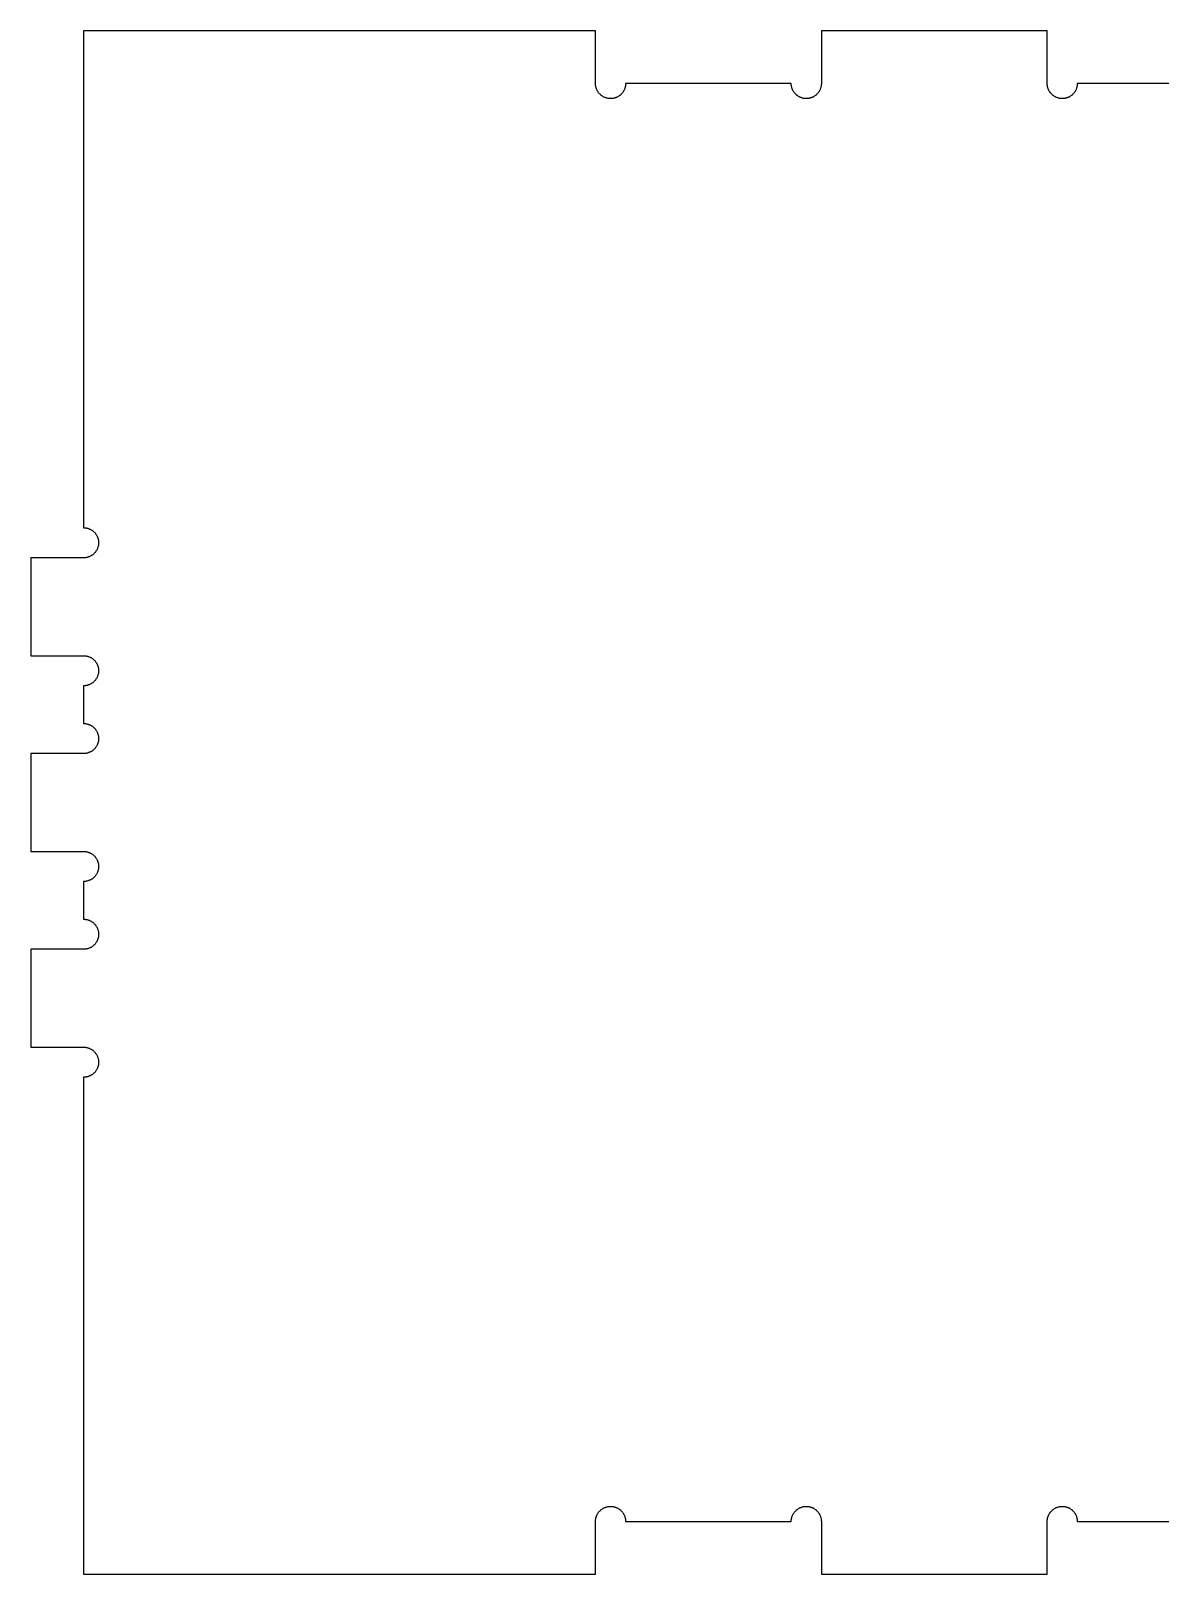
# Model space of a CAD drawing. Header units: millimetres. Extents: x 89.4 to 150.7, y -101.2 to -22.
# Drawn here: x 89.4 to 119.4, y -63 to -22 of the extents above; entities that cross this region are included whole.
import ezdxf

# ---------------------------------------------------------------- set-up
doc = ezdxf.new("R2010")
doc.units = ezdxf.units.MM
doc.layers.add('Default', color=18, linetype='Continuous', true_color=0x000000)

msp = doc.modelspace()

# ---------------------------------------------------------------- linework, layer by layer
at = {"layer": 'Default'}
for p, q in [((104.4, -22), (90.8, -22)), ((90.8, -22), (90.8, -35.2)), ((104.4, -23.4), (104.4, -22)), ((116.4, -22), (110.4, -22)), ((110.4, -22), (110.4, -23.4)), ((116.4, -23.4), (116.4, -22)), ((104.4, -23.414), (104.4, -23.4)), ((104.401, -23.428), (104.4, -23.414)), ((104.402, -23.441), (104.401, -23.428)), ((104.404, -23.455), (104.402, -23.441)), ((104.406, -23.469), (104.404, -23.455)), ((104.409, -23.482), (104.406, -23.469)), ((104.412, -23.496), (104.409, -23.482)), ((104.415, -23.509), (104.412, -23.496)), ((104.419, -23.522), (104.415, -23.509)), ((104.424, -23.535), (104.419, -23.522)), ((104.428, -23.548), (104.424, -23.535)), ((104.434, -23.561), (104.428, -23.548)), ((104.44, -23.574), (104.434, -23.561)), ((104.446, -23.586), (104.44, -23.574)), ((104.452, -23.598), (104.446, -23.586)), ((104.459, -23.61), (104.452, -23.598)), ((104.467, -23.622), (104.459, -23.61)), ((104.475, -23.633), (104.467, -23.622)), ((104.483, -23.644), (104.475, -23.633)), ((104.492, -23.655), (104.483, -23.644)), ((104.501, -23.665), (104.492, -23.655)), ((104.51, -23.675), (104.501, -23.665)), ((104.52, -23.685), (104.51, -23.675)), ((104.53, -23.695), (104.52, -23.685)), ((104.54, -23.704), (104.53, -23.695)), ((104.551, -23.713), (104.54, -23.704)), ((104.562, -23.721), (104.551, -23.713)), ((104.573, -23.729), (104.562, -23.721)), ((104.584, -23.737), (104.573, -23.729)), ((104.596, -23.744), (104.584, -23.737)), ((104.608, -23.751), (104.596, -23.744)), ((104.62, -23.757), (104.608, -23.751)), ((104.633, -23.763), (104.62, -23.757)), ((104.645, -23.769), (104.633, -23.763)), ((104.658, -23.774), (104.645, -23.769)), ((104.671, -23.779), (104.658, -23.774)), ((104.684, -23.783), (104.671, -23.779)), ((104.929, -23.779), (104.916, -23.783)), ((104.942, -23.774), (104.929, -23.779)), ((104.955, -23.769), (104.942, -23.774)), ((104.967, -23.763), (104.955, -23.769)), ((104.98, -23.757), (104.967, -23.763)), ((104.992, -23.751), (104.98, -23.757)), ((105.004, -23.744), (104.992, -23.751)), ((105.016, -23.737), (105.004, -23.744)), ((105.027, -23.729), (105.016, -23.737)), ((105.038, -23.721), (105.027, -23.729)), ((105.049, -23.713), (105.038, -23.721)), ((105.06, -23.704), (105.049, -23.713)), ((105.07, -23.695), (105.06, -23.704)), ((105.08, -23.685), (105.07, -23.695)), ((105.09, -23.675), (105.08, -23.685)), ((105.099, -23.665), (105.09, -23.675)), ((105.108, -23.655), (105.099, -23.665)), ((105.117, -23.644), (105.108, -23.655)), ((105.125, -23.633), (105.117, -23.644)), ((105.133, -23.622), (105.125, -23.633)), ((105.141, -23.61), (105.133, -23.622)), ((105.148, -23.598), (105.141, -23.61)), ((105.154, -23.586), (105.148, -23.598)), ((105.16, -23.574), (105.154, -23.586)), ((105.166, -23.561), (105.16, -23.574)), ((105.172, -23.548), (105.166, -23.561)), ((105.176, -23.535), (105.172, -23.548)), ((105.181, -23.522), (105.176, -23.535)), ((105.185, -23.509), (105.181, -23.522)), ((105.188, -23.496), (105.185, -23.509)), ((105.191, -23.482), (105.188, -23.496)), ((105.194, -23.469), (105.191, -23.482)), ((105.196, -23.455), (105.194, -23.469)), ((105.198, -23.441), (105.196, -23.455)), ((105.199, -23.428), (105.198, -23.441)), ((105.2, -23.414), (105.199, -23.428)), ((109.6, -23.4), (105.2, -23.4)), ((105.2, -23.4), (105.2, -23.414)), ((109.6, -23.414), (109.6, -23.4)), ((109.601, -23.428), (109.6, -23.414)), ((109.602, -23.441), (109.601, -23.428)), ((109.604, -23.455), (109.602, -23.441)), ((109.606, -23.469), (109.604, -23.455)), ((109.609, -23.482), (109.606, -23.469)), ((109.612, -23.496), (109.609, -23.482)), ((109.615, -23.509), (109.612, -23.496)), ((109.619, -23.522), (109.615, -23.509)), ((109.624, -23.535), (109.619, -23.522)), ((109.628, -23.548), (109.624, -23.535)), ((109.634, -23.561), (109.628, -23.548)), ((109.64, -23.574), (109.634, -23.561)), ((109.646, -23.586), (109.64, -23.574)), ((109.652, -23.598), (109.646, -23.586)), ((109.659, -23.61), (109.652, -23.598)), ((109.667, -23.622), (109.659, -23.61)), ((109.675, -23.633), (109.667, -23.622)), ((109.683, -23.644), (109.675, -23.633)), ((109.692, -23.655), (109.683, -23.644)), ((109.701, -23.665), (109.692, -23.655)), ((109.71, -23.675), (109.701, -23.665)), ((109.72, -23.685), (109.71, -23.675)), ((109.73, -23.695), (109.72, -23.685)), ((109.74, -23.704), (109.73, -23.695)), ((109.751, -23.713), (109.74, -23.704)), ((109.762, -23.721), (109.751, -23.713)), ((109.773, -23.729), (109.762, -23.721)), ((109.784, -23.737), (109.773, -23.729)), ((109.796, -23.744), (109.784, -23.737)), ((109.808, -23.751), (109.796, -23.744)), ((109.82, -23.757), (109.808, -23.751)), ((109.833, -23.763), (109.82, -23.757)), ((109.845, -23.769), (109.833, -23.763)), ((109.858, -23.774), (109.845, -23.769)), ((109.871, -23.779), (109.858, -23.774)), ((109.884, -23.783), (109.871, -23.779)), ((110.129, -23.779), (110.116, -23.783)), ((110.142, -23.774), (110.129, -23.779)), ((110.155, -23.769), (110.142, -23.774)), ((110.167, -23.763), (110.155, -23.769)), ((110.18, -23.757), (110.167, -23.763)), ((110.192, -23.751), (110.18, -23.757)), ((110.204, -23.744), (110.192, -23.751)), ((110.216, -23.737), (110.204, -23.744)), ((110.227, -23.729), (110.216, -23.737)), ((110.238, -23.721), (110.227, -23.729)), ((110.249, -23.713), (110.238, -23.721)), ((110.26, -23.704), (110.249, -23.713)), ((110.27, -23.695), (110.26, -23.704)), ((110.28, -23.685), (110.27, -23.695)), ((110.29, -23.675), (110.28, -23.685)), ((110.299, -23.665), (110.29, -23.675)), ((110.308, -23.655), (110.299, -23.665)), ((110.317, -23.644), (110.308, -23.655)), ((110.325, -23.633), (110.317, -23.644)), ((110.333, -23.622), (110.325, -23.633)), ((110.341, -23.61), (110.333, -23.622)), ((110.348, -23.598), (110.341, -23.61)), ((110.354, -23.586), (110.348, -23.598)), ((110.36, -23.574), (110.354, -23.586)), ((110.366, -23.561), (110.36, -23.574)), ((110.372, -23.548), (110.366, -23.561)), ((110.376, -23.535), (110.372, -23.548)), ((110.381, -23.522), (110.376, -23.535)), ((110.385, -23.509), (110.381, -23.522)), ((110.388, -23.496), (110.385, -23.509)), ((110.391, -23.482), (110.388, -23.496)), ((110.394, -23.469), (110.391, -23.482)), ((110.396, -23.455), (110.394, -23.469)), ((110.398, -23.441), (110.396, -23.455)), ((110.399, -23.428), (110.398, -23.441)), ((110.4, -23.414), (110.399, -23.428)), ((110.4, -23.4), (110.4, -23.414)), ((116.4, -23.414), (116.4, -23.4)), ((116.401, -23.428), (116.4, -23.414)), ((116.402, -23.441), (116.401, -23.428)), ((116.404, -23.455), (116.402, -23.441)), ((116.406, -23.469), (116.404, -23.455)), ((116.409, -23.482), (116.406, -23.469)), ((116.412, -23.496), (116.409, -23.482)), ((116.415, -23.509), (116.412, -23.496)), ((116.419, -23.522), (116.415, -23.509)), ((116.424, -23.535), (116.419, -23.522)), ((116.428, -23.548), (116.424, -23.535)), ((116.434, -23.561), (116.428, -23.548)), ((116.44, -23.574), (116.434, -23.561)), ((116.446, -23.586), (116.44, -23.574)), ((116.452, -23.598), (116.446, -23.586)), ((116.459, -23.61), (116.452, -23.598)), ((116.467, -23.622), (116.459, -23.61)), ((116.475, -23.633), (116.467, -23.622)), ((116.483, -23.644), (116.475, -23.633)), ((116.492, -23.655), (116.483, -23.644)), ((116.501, -23.665), (116.492, -23.655)), ((116.51, -23.675), (116.501, -23.665)), ((116.52, -23.685), (116.51, -23.675)), ((116.53, -23.695), (116.52, -23.685)), ((116.54, -23.704), (116.53, -23.695)), ((116.551, -23.713), (116.54, -23.704)), ((116.562, -23.721), (116.551, -23.713)), ((116.573, -23.729), (116.562, -23.721)), ((116.584, -23.737), (116.573, -23.729)), ((116.596, -23.744), (116.584, -23.737)), ((116.608, -23.751), (116.596, -23.744)), ((116.62, -23.757), (116.608, -23.751)), ((116.633, -23.763), (116.62, -23.757)), ((116.645, -23.769), (116.633, -23.763)), ((116.658, -23.774), (116.645, -23.769)), ((116.671, -23.779), (116.658, -23.774)), ((116.684, -23.783), (116.671, -23.779)), ((116.929, -23.779), (116.916, -23.783)), ((116.942, -23.774), (116.929, -23.779)), ((116.955, -23.769), (116.942, -23.774)), ((116.967, -23.763), (116.955, -23.769)), ((116.98, -23.757), (116.967, -23.763)), ((116.992, -23.751), (116.98, -23.757)), ((117.004, -23.744), (116.992, -23.751)), ((117.016, -23.737), (117.004, -23.744)), ((117.027, -23.729), (117.016, -23.737)), ((117.038, -23.721), (117.027, -23.729)), ((117.049, -23.713), (117.038, -23.721)), ((117.06, -23.704), (117.049, -23.713)), ((117.07, -23.695), (117.06, -23.704)), ((117.08, -23.685), (117.07, -23.695)), ((117.09, -23.675), (117.08, -23.685)), ((117.099, -23.665), (117.09, -23.675)), ((117.108, -23.655), (117.099, -23.665)), ((117.117, -23.644), (117.108, -23.655)), ((117.125, -23.633), (117.117, -23.644)), ((117.133, -23.622), (117.125, -23.633)), ((117.141, -23.61), (117.133, -23.622)), ((117.148, -23.598), (117.141, -23.61)), ((117.154, -23.586), (117.148, -23.598)), ((117.16, -23.574), (117.154, -23.586)), ((117.166, -23.561), (117.16, -23.574)), ((117.172, -23.548), (117.166, -23.561)), ((117.176, -23.535), (117.172, -23.548)), ((117.181, -23.522), (117.176, -23.535)), ((117.185, -23.509), (117.181, -23.522)), ((117.188, -23.496), (117.185, -23.509)), ((117.191, -23.482), (117.188, -23.496)), ((117.194, -23.469), (117.191, -23.482)), ((117.196, -23.455), (117.194, -23.469)), ((117.198, -23.441), (117.196, -23.455)), ((117.199, -23.428), (117.198, -23.441)), ((117.2, -23.414), (117.199, -23.428)), ((121.6, -23.4), (117.2, -23.4)), ((117.2, -23.4), (117.2, -23.414)), ((104.698, -23.787), (104.684, -23.783)), ((104.711, -23.79), (104.698, -23.787)), ((104.725, -23.793), (104.711, -23.79)), ((104.738, -23.795), (104.725, -23.793)), ((104.752, -23.797), (104.738, -23.795)), ((104.766, -23.799), (104.752, -23.797)), ((104.779, -23.799), (104.766, -23.799)), ((104.793, -23.8), (104.779, -23.799)), ((104.807, -23.8), (104.793, -23.8)), ((104.821, -23.799), (104.807, -23.8)), ((104.834, -23.799), (104.821, -23.799)), ((104.848, -23.797), (104.834, -23.799)), ((104.862, -23.795), (104.848, -23.797)), ((104.875, -23.793), (104.862, -23.795)), ((104.889, -23.79), (104.875, -23.793)), ((104.902, -23.787), (104.889, -23.79)), ((104.916, -23.783), (104.902, -23.787)), ((109.898, -23.787), (109.884, -23.783)), ((109.911, -23.79), (109.898, -23.787)), ((109.925, -23.793), (109.911, -23.79)), ((109.938, -23.795), (109.925, -23.793)), ((109.952, -23.797), (109.938, -23.795)), ((109.966, -23.799), (109.952, -23.797)), ((109.979, -23.799), (109.966, -23.799)), ((109.993, -23.8), (109.979, -23.799)), ((110.007, -23.8), (109.993, -23.8)), ((110.021, -23.799), (110.007, -23.8)), ((110.034, -23.799), (110.021, -23.799)), ((110.048, -23.797), (110.034, -23.799)), ((110.062, -23.795), (110.048, -23.797)), ((110.075, -23.793), (110.062, -23.795)), ((110.089, -23.79), (110.075, -23.793)), ((110.102, -23.787), (110.089, -23.79)), ((110.116, -23.783), (110.102, -23.787)), ((116.698, -23.787), (116.684, -23.783)), ((116.711, -23.79), (116.698, -23.787)), ((116.725, -23.793), (116.711, -23.79)), ((116.738, -23.795), (116.725, -23.793)), ((116.752, -23.797), (116.738, -23.795)), ((116.766, -23.799), (116.752, -23.797)), ((116.779, -23.799), (116.766, -23.799)), ((116.793, -23.8), (116.779, -23.799)), ((116.807, -23.8), (116.793, -23.8)), ((116.821, -23.799), (116.807, -23.8)), ((116.834, -23.799), (116.821, -23.799)), ((116.848, -23.797), (116.834, -23.799)), ((116.862, -23.795), (116.848, -23.797)), ((116.875, -23.793), (116.862, -23.795)), ((116.889, -23.79), (116.875, -23.793)), ((116.902, -23.787), (116.889, -23.79)), ((116.916, -23.783), (116.902, -23.787)), ((90.8, -35.2), (90.814, -35.2)), ((90.814, -35.2), (90.828, -35.201)), ((90.828, -35.201), (90.841, -35.202)), ((90.841, -35.202), (90.855, -35.204)), ((90.855, -35.204), (90.869, -35.206)), ((90.869, -35.206), (90.882, -35.209)), ((90.882, -35.209), (90.896, -35.212)), ((90.896, -35.212), (90.909, -35.215)), ((90.909, -35.215), (90.922, -35.219)), ((90.922, -35.219), (90.935, -35.224)), ((90.935, -35.224), (90.948, -35.228)), ((90.948, -35.228), (90.961, -35.234)), ((90.961, -35.234), (90.974, -35.24)), ((90.974, -35.24), (90.986, -35.246)), ((90.986, -35.246), (90.998, -35.252)), ((90.998, -35.252), (91.01, -35.259)), ((91.01, -35.259), (91.022, -35.267)), ((91.022, -35.267), (91.033, -35.275)), ((91.033, -35.275), (91.044, -35.283)), ((91.044, -35.283), (91.055, -35.292)), ((91.055, -35.292), (91.065, -35.301)), ((91.065, -35.301), (91.075, -35.31)), ((91.075, -35.31), (91.085, -35.32)), ((91.085, -35.32), (91.095, -35.33)), ((91.095, -35.33), (91.104, -35.34)), ((91.104, -35.34), (91.113, -35.351)), ((91.113, -35.351), (91.121, -35.362)), ((91.121, -35.362), (91.129, -35.373)), ((91.129, -35.373), (91.137, -35.384)), ((91.137, -35.384), (91.144, -35.396)), ((91.144, -35.396), (91.151, -35.408)), ((91.151, -35.408), (91.157, -35.42)), ((91.157, -35.42), (91.163, -35.433)), ((91.163, -35.433), (91.169, -35.445)), ((91.169, -35.445), (91.174, -35.458)), ((91.174, -35.458), (91.179, -35.471)), ((91.179, -35.471), (91.183, -35.484)), ((91.183, -35.484), (91.187, -35.498)), ((91.187, -35.498), (91.19, -35.511)), ((91.19, -35.511), (91.193, -35.525)), ((91.193, -35.525), (91.195, -35.538)), ((91.195, -35.662), (91.193, -35.675)), ((91.195, -35.538), (91.197, -35.552)), ((91.197, -35.648), (91.195, -35.662)), ((91.197, -35.552), (91.199, -35.566)), ((91.199, -35.634), (91.197, -35.648)), ((91.199, -35.566), (91.199, -35.579)), ((91.199, -35.579), (91.2, -35.593)), ((91.2, -35.607), (91.199, -35.621)), ((91.199, -35.621), (91.199, -35.634)), ((91.2, -35.593), (91.2, -35.607)), ((90.8, -36), (89.4, -36)), ((89.4, -36), (89.4, -38.6)), ((90.814, -36), (90.8, -36)), ((90.828, -35.999), (90.814, -36)), ((90.841, -35.998), (90.828, -35.999)), ((90.855, -35.996), (90.841, -35.998)), ((90.869, -35.994), (90.855, -35.996)), ((90.882, -35.991), (90.869, -35.994)), ((90.896, -35.988), (90.882, -35.991)), ((90.909, -35.985), (90.896, -35.988)), ((90.922, -35.981), (90.909, -35.985)), ((90.935, -35.976), (90.922, -35.981)), ((90.948, -35.972), (90.935, -35.976)), ((90.961, -35.966), (90.948, -35.972)), ((90.974, -35.96), (90.961, -35.966)), ((90.986, -35.954), (90.974, -35.96)), ((90.998, -35.948), (90.986, -35.954)), ((91.01, -35.941), (90.998, -35.948)), ((91.022, -35.933), (91.01, -35.941)), ((91.033, -35.925), (91.022, -35.933)), ((91.044, -35.917), (91.033, -35.925)), ((91.055, -35.908), (91.044, -35.917)), ((91.065, -35.899), (91.055, -35.908)), ((91.075, -35.89), (91.065, -35.899)), ((91.085, -35.88), (91.075, -35.89)), ((91.095, -35.87), (91.085, -35.88)), ((91.104, -35.86), (91.095, -35.87)), ((91.113, -35.849), (91.104, -35.86)), ((91.121, -35.838), (91.113, -35.849)), ((91.129, -35.827), (91.121, -35.838)), ((91.137, -35.816), (91.129, -35.827)), ((91.144, -35.804), (91.137, -35.816)), ((91.151, -35.792), (91.144, -35.804)), ((91.157, -35.78), (91.151, -35.792)), ((91.163, -35.767), (91.157, -35.78)), ((91.169, -35.755), (91.163, -35.767)), ((91.174, -35.742), (91.169, -35.755)), ((91.179, -35.729), (91.174, -35.742)), ((91.183, -35.716), (91.179, -35.729)), ((91.187, -35.702), (91.183, -35.716)), ((91.19, -35.689), (91.187, -35.702)), ((91.193, -35.675), (91.19, -35.689)), ((89.4, -38.6), (90.8, -38.6)), ((90.8, -38.6), (90.814, -38.6)), ((90.814, -38.6), (90.828, -38.601)), ((90.828, -38.601), (90.841, -38.602)), ((90.841, -38.602), (90.855, -38.604)), ((90.855, -38.604), (90.869, -38.606)), ((90.869, -38.606), (90.882, -38.609)), ((90.882, -38.609), (90.896, -38.612)), ((90.896, -38.612), (90.909, -38.615)), ((90.909, -38.615), (90.922, -38.619)), ((90.922, -38.619), (90.935, -38.624)), ((90.935, -38.624), (90.948, -38.628)), ((90.948, -38.628), (90.961, -38.634)), ((90.961, -38.634), (90.974, -38.64)), ((90.974, -38.64), (90.986, -38.646)), ((90.986, -38.646), (90.998, -38.652)), ((90.998, -38.652), (91.01, -38.659)), ((91.01, -38.659), (91.022, -38.667)), ((91.022, -38.667), (91.033, -38.675)), ((91.033, -38.675), (91.044, -38.683)), ((91.044, -38.683), (91.055, -38.692)), ((91.055, -38.692), (91.065, -38.701)), ((91.065, -38.701), (91.075, -38.71)), ((91.075, -38.71), (91.085, -38.72)), ((91.085, -38.72), (91.095, -38.73)), ((91.095, -38.73), (91.104, -38.74)), ((91.104, -38.74), (91.113, -38.751)), ((91.113, -38.751), (91.121, -38.762)), ((91.121, -38.762), (91.129, -38.773)), ((91.129, -38.773), (91.137, -38.784)), ((91.137, -38.784), (91.144, -38.796)), ((91.144, -38.796), (91.151, -38.808)), ((91.151, -38.808), (91.157, -38.82)), ((91.157, -38.82), (91.163, -38.833)), ((91.163, -38.833), (91.169, -38.845)), ((91.169, -38.845), (91.174, -38.858)), ((91.174, -38.858), (91.179, -38.871)), ((91.179, -38.871), (91.183, -38.884)), ((91.183, -38.884), (91.187, -38.898)), ((91.187, -38.898), (91.19, -38.911)), ((91.19, -38.911), (91.193, -38.925)), ((91.193, -38.925), (91.195, -38.938)), ((91.195, -38.938), (91.197, -38.952)), ((90.986, -39.354), (90.974, -39.36)), ((90.998, -39.348), (90.986, -39.354)), ((91.01, -39.341), (90.998, -39.348)), ((91.022, -39.333), (91.01, -39.341)), ((91.033, -39.325), (91.022, -39.333)), ((91.044, -39.317), (91.033, -39.325)), ((91.055, -39.308), (91.044, -39.317)), ((91.065, -39.299), (91.055, -39.308)), ((91.075, -39.29), (91.065, -39.299)), ((91.085, -39.28), (91.075, -39.29)), ((91.095, -39.27), (91.085, -39.28)), ((91.104, -39.26), (91.095, -39.27)), ((91.113, -39.249), (91.104, -39.26)), ((91.121, -39.238), (91.113, -39.249)), ((91.129, -39.227), (91.121, -39.238)), ((91.137, -39.216), (91.129, -39.227)), ((91.144, -39.204), (91.137, -39.216)), ((91.151, -39.192), (91.144, -39.204)), ((91.157, -39.18), (91.151, -39.192)), ((91.163, -39.167), (91.157, -39.18)), ((91.169, -39.155), (91.163, -39.167)), ((91.174, -39.142), (91.169, -39.155)), ((91.179, -39.129), (91.174, -39.142)), ((91.183, -39.116), (91.179, -39.129)), ((91.187, -39.102), (91.183, -39.116)), ((91.19, -39.089), (91.187, -39.102)), ((91.193, -39.075), (91.19, -39.089)), ((91.195, -39.062), (91.193, -39.075)), ((91.197, -39.048), (91.195, -39.062)), ((91.197, -38.952), (91.199, -38.966)), ((91.199, -39.034), (91.197, -39.048)), ((91.199, -38.966), (91.199, -38.979)), ((91.199, -38.979), (91.2, -38.993)), ((91.2, -39.007), (91.199, -39.021)), ((91.199, -39.021), (91.199, -39.034)), ((91.2, -38.993), (91.2, -39.007)), ((90.814, -39.4), (90.8, -39.4)), ((90.8, -39.4), (90.8, -40.4)), ((90.828, -39.399), (90.814, -39.4)), ((90.841, -39.398), (90.828, -39.399)), ((90.855, -39.396), (90.841, -39.398)), ((90.869, -39.394), (90.855, -39.396)), ((90.882, -39.391), (90.869, -39.394)), ((90.896, -39.388), (90.882, -39.391)), ((90.909, -39.385), (90.896, -39.388)), ((90.922, -39.381), (90.909, -39.385)), ((90.935, -39.376), (90.922, -39.381)), ((90.948, -39.372), (90.935, -39.376)), ((90.961, -39.366), (90.948, -39.372)), ((90.974, -39.36), (90.961, -39.366)), ((90.8, -40.4), (90.814, -40.4)), ((90.814, -40.4), (90.828, -40.401)), ((90.828, -40.401), (90.841, -40.402)), ((90.841, -40.402), (90.855, -40.404)), ((90.855, -40.404), (90.869, -40.406)), ((90.869, -40.406), (90.882, -40.409)), ((90.882, -40.409), (90.896, -40.412)), ((90.896, -40.412), (90.909, -40.415)), ((90.909, -40.415), (90.922, -40.419)), ((90.922, -40.419), (90.935, -40.424)), ((90.935, -40.424), (90.948, -40.428)), ((90.948, -40.428), (90.961, -40.434)), ((90.961, -40.434), (90.974, -40.44)), ((90.974, -40.44), (90.986, -40.446)), ((90.986, -40.446), (90.998, -40.452)), ((90.998, -40.452), (91.01, -40.459)), ((91.01, -40.459), (91.022, -40.467)), ((91.022, -40.467), (91.033, -40.475)), ((91.033, -40.475), (91.044, -40.483)), ((91.044, -40.483), (91.055, -40.492)), ((91.055, -40.492), (91.065, -40.501)), ((91.065, -40.501), (91.075, -40.51)), ((91.075, -40.51), (91.085, -40.52)), ((91.085, -40.52), (91.095, -40.53)), ((91.095, -40.53), (91.104, -40.54)), ((91.104, -40.54), (91.113, -40.551)), ((91.113, -40.551), (91.121, -40.562)), ((91.121, -40.562), (91.129, -40.573)), ((91.129, -40.573), (91.137, -40.584)), ((91.137, -40.584), (91.144, -40.596)), ((91.144, -40.596), (91.151, -40.608)), ((91.151, -40.992), (91.144, -41.004)), ((91.151, -40.608), (91.157, -40.62)), ((91.157, -40.98), (91.151, -40.992)), ((91.157, -40.62), (91.163, -40.633)), ((91.163, -40.967), (91.157, -40.98)), ((91.163, -40.633), (91.169, -40.645)), ((91.169, -40.955), (91.163, -40.967)), ((91.169, -40.645), (91.174, -40.658)), ((91.174, -40.942), (91.169, -40.955)), ((91.174, -40.658), (91.179, -40.671)), ((91.179, -40.929), (91.174, -40.942)), ((91.179, -40.671), (91.183, -40.684)), ((91.183, -40.916), (91.179, -40.929)), ((91.183, -40.684), (91.187, -40.698)), ((91.187, -40.902), (91.183, -40.916)), ((91.187, -40.698), (91.19, -40.711)), ((91.19, -40.889), (91.187, -40.902)), ((91.19, -40.711), (91.193, -40.725)), ((91.193, -40.875), (91.19, -40.889)), ((91.193, -40.725), (91.195, -40.738)), ((91.195, -40.862), (91.193, -40.875)), ((91.195, -40.738), (91.197, -40.752)), ((91.197, -40.848), (91.195, -40.862)), ((91.197, -40.752), (91.199, -40.766)), ((91.199, -40.834), (91.197, -40.848)), ((91.199, -40.766), (91.199, -40.779)), ((91.199, -40.779), (91.2, -40.793)), ((91.2, -40.807), (91.199, -40.821)), ((91.199, -40.821), (91.199, -40.834)), ((91.2, -40.793), (91.2, -40.807)), ((90.8, -41.2), (89.4, -41.2)), ((89.4, -41.2), (89.4, -43.8)), ((90.814, -41.2), (90.8, -41.2)), ((90.828, -41.199), (90.814, -41.2)), ((90.841, -41.198), (90.828, -41.199)), ((90.855, -41.196), (90.841, -41.198)), ((90.869, -41.194), (90.855, -41.196)), ((90.882, -41.191), (90.869, -41.194)), ((90.896, -41.188), (90.882, -41.191)), ((90.909, -41.185), (90.896, -41.188)), ((90.922, -41.181), (90.909, -41.185)), ((90.935, -41.176), (90.922, -41.181)), ((90.948, -41.172), (90.935, -41.176)), ((90.961, -41.166), (90.948, -41.172)), ((90.974, -41.16), (90.961, -41.166)), ((90.986, -41.154), (90.974, -41.16)), ((90.998, -41.148), (90.986, -41.154)), ((91.01, -41.141), (90.998, -41.148)), ((91.022, -41.133), (91.01, -41.141)), ((91.033, -41.125), (91.022, -41.133)), ((91.044, -41.117), (91.033, -41.125)), ((91.055, -41.108), (91.044, -41.117)), ((91.065, -41.099), (91.055, -41.108)), ((91.075, -41.09), (91.065, -41.099)), ((91.085, -41.08), (91.075, -41.09)), ((91.095, -41.07), (91.085, -41.08)), ((91.104, -41.06), (91.095, -41.07)), ((91.113, -41.049), (91.104, -41.06)), ((91.121, -41.038), (91.113, -41.049)), ((91.129, -41.027), (91.121, -41.038)), ((91.137, -41.016), (91.129, -41.027)), ((91.144, -41.004), (91.137, -41.016)), ((89.4, -43.8), (90.8, -43.8)), ((90.8, -43.8), (90.814, -43.8)), ((90.814, -43.8), (90.828, -43.801)), ((90.828, -43.801), (90.841, -43.802)), ((90.841, -43.802), (90.855, -43.804)), ((90.855, -43.804), (90.869, -43.806)), ((90.869, -43.806), (90.882, -43.809)), ((90.882, -43.809), (90.896, -43.812)), ((90.896, -43.812), (90.909, -43.815)), ((90.909, -43.815), (90.922, -43.819)), ((90.922, -43.819), (90.935, -43.824)), ((90.935, -43.824), (90.948, -43.828)), ((90.948, -43.828), (90.961, -43.834)), ((90.961, -43.834), (90.974, -43.84)), ((90.974, -43.84), (90.986, -43.846)), ((90.986, -43.846), (90.998, -43.852)), ((90.998, -43.852), (91.01, -43.859)), ((91.01, -43.859), (91.022, -43.867)), ((91.022, -43.867), (91.033, -43.875)), ((91.033, -43.875), (91.044, -43.883)), ((91.044, -43.883), (91.055, -43.892)), ((91.055, -43.892), (91.065, -43.901)), ((91.065, -43.901), (91.075, -43.91)), ((91.075, -43.91), (91.085, -43.92)), ((91.085, -43.92), (91.095, -43.93)), ((91.095, -43.93), (91.104, -43.94)), ((91.104, -43.94), (91.113, -43.951)), ((91.113, -43.951), (91.121, -43.962)), ((91.121, -43.962), (91.129, -43.973)), ((91.129, -43.973), (91.137, -43.984)), ((91.137, -43.984), (91.144, -43.996)), ((91.144, -43.996), (91.151, -44.008)), ((91.151, -44.008), (91.157, -44.02)), ((91.157, -44.02), (91.163, -44.033)), ((91.163, -44.033), (91.169, -44.045)), ((91.169, -44.045), (91.174, -44.058)), ((91.174, -44.058), (91.179, -44.071)), ((91.179, -44.071), (91.183, -44.084)), ((91.183, -44.084), (91.187, -44.098)), ((91.187, -44.098), (91.19, -44.111)), ((91.19, -44.111), (91.193, -44.125)), ((91.193, -44.275), (91.19, -44.289)), ((91.193, -44.125), (91.195, -44.138)), ((91.195, -44.262), (91.193, -44.275)), ((91.195, -44.138), (91.197, -44.152)), ((91.197, -44.248), (91.195, -44.262)), ((91.197, -44.152), (91.199, -44.166)), ((91.199, -44.234), (91.197, -44.248)), ((91.199, -44.166), (91.199, -44.179)), ((91.199, -44.179), (91.2, -44.193)), ((91.2, -44.207), (91.199, -44.221)), ((91.199, -44.221), (91.199, -44.234)), ((91.2, -44.193), (91.2, -44.207)), ((90.8, -44.6), (90.8, -45.6)), ((90.814, -44.6), (90.8, -44.6)), ((90.828, -44.599), (90.814, -44.6)), ((90.841, -44.598), (90.828, -44.599)), ((90.855, -44.596), (90.841, -44.598)), ((90.869, -44.594), (90.855, -44.596)), ((90.882, -44.591), (90.869, -44.594)), ((90.896, -44.588), (90.882, -44.591)), ((90.909, -44.585), (90.896, -44.588)), ((90.922, -44.581), (90.909, -44.585)), ((90.935, -44.576), (90.922, -44.581)), ((90.948, -44.572), (90.935, -44.576)), ((90.961, -44.566), (90.948, -44.572)), ((90.974, -44.56), (90.961, -44.566)), ((90.986, -44.554), (90.974, -44.56)), ((90.998, -44.548), (90.986, -44.554)), ((91.01, -44.541), (90.998, -44.548)), ((91.022, -44.533), (91.01, -44.541)), ((91.033, -44.525), (91.022, -44.533)), ((91.044, -44.517), (91.033, -44.525)), ((91.055, -44.508), (91.044, -44.517)), ((91.065, -44.499), (91.055, -44.508)), ((91.075, -44.49), (91.065, -44.499)), ((91.085, -44.48), (91.075, -44.49)), ((91.095, -44.47), (91.085, -44.48)), ((91.104, -44.46), (91.095, -44.47)), ((91.113, -44.449), (91.104, -44.46)), ((91.121, -44.438), (91.113, -44.449)), ((91.129, -44.427), (91.121, -44.438)), ((91.137, -44.416), (91.129, -44.427)), ((91.144, -44.404), (91.137, -44.416)), ((91.151, -44.392), (91.144, -44.404)), ((91.157, -44.38), (91.151, -44.392)), ((91.163, -44.367), (91.157, -44.38)), ((91.169, -44.355), (91.163, -44.367)), ((91.174, -44.342), (91.169, -44.355)), ((91.179, -44.329), (91.174, -44.342)), ((91.183, -44.316), (91.179, -44.329)), ((91.187, -44.302), (91.183, -44.316)), ((91.19, -44.289), (91.187, -44.302)), ((90.8, -45.6), (90.814, -45.6)), ((90.814, -45.6), (90.828, -45.601)), ((90.828, -45.601), (90.841, -45.602)), ((90.841, -45.602), (90.855, -45.604)), ((90.855, -45.604), (90.869, -45.606)), ((90.869, -45.606), (90.882, -45.609)), ((90.882, -45.609), (90.896, -45.612)), ((90.896, -45.612), (90.909, -45.615)), ((90.909, -45.615), (90.922, -45.619)), ((90.922, -45.619), (90.935, -45.624)), ((90.935, -45.624), (90.948, -45.628)), ((90.948, -45.628), (90.961, -45.634)), ((90.961, -45.634), (90.974, -45.64)), ((90.974, -45.64), (90.986, -45.646)), ((90.986, -45.646), (90.998, -45.652)), ((90.998, -45.652), (91.01, -45.659)), ((91.01, -45.659), (91.022, -45.667)), ((91.022, -45.667), (91.033, -45.675)), ((91.033, -45.675), (91.044, -45.683)), ((91.044, -45.683), (91.055, -45.692)), ((91.055, -45.692), (91.065, -45.701)), ((91.065, -45.701), (91.075, -45.71)), ((91.075, -45.71), (91.085, -45.72)), ((91.085, -45.72), (91.095, -45.73)), ((91.095, -45.73), (91.104, -45.74)), ((91.104, -45.74), (91.113, -45.751)), ((91.113, -45.751), (91.121, -45.762)), ((91.121, -45.762), (91.129, -45.773)), ((91.129, -45.773), (91.137, -45.784)), ((91.137, -45.784), (91.144, -45.796)), ((91.144, -45.796), (91.151, -45.808)), ((91.151, -45.808), (91.157, -45.82)), ((91.157, -45.82), (91.163, -45.833)), ((91.163, -45.833), (91.169, -45.845)), ((91.169, -45.845), (91.174, -45.858)), ((91.174, -45.858), (91.179, -45.871)), ((91.179, -45.871), (91.183, -45.884)), ((91.183, -45.884), (91.187, -45.898)), ((91.187, -45.898), (91.19, -45.911)), ((91.19, -45.911), (91.193, -45.925)), ((91.033, -46.325), (91.022, -46.333)), ((91.044, -46.317), (91.033, -46.325)), ((91.055, -46.308), (91.044, -46.317)), ((91.065, -46.299), (91.055, -46.308)), ((91.075, -46.29), (91.065, -46.299)), ((91.085, -46.28), (91.075, -46.29)), ((91.095, -46.27), (91.085, -46.28)), ((91.104, -46.26), (91.095, -46.27)), ((91.113, -46.249), (91.104, -46.26)), ((91.121, -46.238), (91.113, -46.249)), ((91.129, -46.227), (91.121, -46.238)), ((91.137, -46.216), (91.129, -46.227)), ((91.144, -46.204), (91.137, -46.216)), ((91.151, -46.192), (91.144, -46.204)), ((91.157, -46.18), (91.151, -46.192)), ((91.163, -46.167), (91.157, -46.18)), ((91.169, -46.155), (91.163, -46.167)), ((91.174, -46.142), (91.169, -46.155)), ((91.179, -46.129), (91.174, -46.142)), ((91.183, -46.116), (91.179, -46.129)), ((91.187, -46.102), (91.183, -46.116)), ((91.19, -46.089), (91.187, -46.102)), ((91.193, -46.075), (91.19, -46.089)), ((91.193, -45.925), (91.195, -45.938)), ((91.195, -46.062), (91.193, -46.075)), ((91.195, -45.938), (91.197, -45.952)), ((91.197, -46.048), (91.195, -46.062)), ((91.197, -45.952), (91.199, -45.966)), ((91.199, -46.034), (91.197, -46.048)), ((91.199, -45.966), (91.199, -45.979)), ((91.199, -45.979), (91.2, -45.993)), ((91.2, -46.007), (91.199, -46.021)), ((91.199, -46.021), (91.199, -46.034)), ((91.2, -45.993), (91.2, -46.007)), ((90.8, -46.4), (89.4, -46.4)), ((89.4, -46.4), (89.4, -49)), ((90.814, -46.4), (90.8, -46.4)), ((90.828, -46.399), (90.814, -46.4)), ((90.841, -46.398), (90.828, -46.399)), ((90.855, -46.396), (90.841, -46.398)), ((90.869, -46.394), (90.855, -46.396)), ((90.882, -46.391), (90.869, -46.394)), ((90.896, -46.388), (90.882, -46.391)), ((90.909, -46.385), (90.896, -46.388)), ((90.922, -46.381), (90.909, -46.385)), ((90.935, -46.376), (90.922, -46.381)), ((90.948, -46.372), (90.935, -46.376)), ((90.961, -46.366), (90.948, -46.372)), ((90.974, -46.36), (90.961, -46.366)), ((90.986, -46.354), (90.974, -46.36)), ((90.998, -46.348), (90.986, -46.354)), ((91.01, -46.341), (90.998, -46.348)), ((91.022, -46.333), (91.01, -46.341)), ((89.4, -49), (90.8, -49)), ((90.8, -49), (90.814, -49)), ((90.814, -49), (90.828, -49.001)), ((90.828, -49.001), (90.841, -49.002)), ((90.841, -49.002), (90.855, -49.004)), ((90.855, -49.004), (90.869, -49.006)), ((90.869, -49.006), (90.882, -49.009)), ((90.882, -49.009), (90.896, -49.012)), ((90.896, -49.012), (90.909, -49.015)), ((90.909, -49.015), (90.922, -49.019)), ((90.922, -49.019), (90.935, -49.024)), ((90.935, -49.024), (90.948, -49.028)), ((90.948, -49.028), (90.961, -49.034)), ((90.961, -49.034), (90.974, -49.04)), ((90.974, -49.04), (90.986, -49.046)), ((90.986, -49.046), (90.998, -49.052)), ((90.998, -49.052), (91.01, -49.059)), ((91.01, -49.059), (91.022, -49.067)), ((91.022, -49.067), (91.033, -49.075)), ((91.033, -49.075), (91.044, -49.083)), ((91.044, -49.083), (91.055, -49.092)), ((91.055, -49.092), (91.065, -49.101)), ((91.065, -49.101), (91.075, -49.11)), ((91.075, -49.11), (91.085, -49.12)), ((91.085, -49.12), (91.095, -49.13)), ((91.095, -49.13), (91.104, -49.14)), ((91.104, -49.14), (91.113, -49.151)), ((91.113, -49.151), (91.121, -49.162)), ((91.121, -49.162), (91.129, -49.173)), ((91.129, -49.173), (91.137, -49.184)), ((91.137, -49.184), (91.144, -49.196)), ((91.144, -49.196), (91.151, -49.208)), ((91.144, -49.604), (91.137, -49.616)), ((91.151, -49.592), (91.144, -49.604)), ((91.151, -49.208), (91.157, -49.22)), ((91.157, -49.58), (91.151, -49.592)), ((91.157, -49.22), (91.163, -49.233)), ((91.163, -49.567), (91.157, -49.58)), ((91.163, -49.233), (91.169, -49.245)), ((91.169, -49.555), (91.163, -49.567)), ((91.169, -49.245), (91.174, -49.258)), ((91.174, -49.542), (91.169, -49.555)), ((91.174, -49.258), (91.179, -49.271)), ((91.179, -49.529), (91.174, -49.542)), ((91.179, -49.271), (91.183, -49.284)), ((91.183, -49.516), (91.179, -49.529)), ((91.183, -49.284), (91.187, -49.298)), ((91.187, -49.502), (91.183, -49.516)), ((91.187, -49.298), (91.19, -49.311)), ((91.19, -49.489), (91.187, -49.502)), ((91.19, -49.311), (91.193, -49.325)), ((91.193, -49.475), (91.19, -49.489)), ((91.193, -49.325), (91.195, -49.338)), ((91.195, -49.462), (91.193, -49.475)), ((91.195, -49.338), (91.197, -49.352)), ((91.197, -49.448), (91.195, -49.462)), ((91.197, -49.352), (91.199, -49.366)), ((91.199, -49.434), (91.197, -49.448)), ((91.199, -49.366), (91.199, -49.379)), ((91.199, -49.379), (91.2, -49.393)), ((91.2, -49.407), (91.199, -49.421)), ((91.199, -49.421), (91.199, -49.434)), ((91.2, -49.393), (91.2, -49.407)), ((90.814, -49.8), (90.8, -49.8)), ((90.8, -49.8), (90.8, -63)), ((90.828, -49.799), (90.814, -49.8)), ((90.841, -49.798), (90.828, -49.799)), ((90.855, -49.796), (90.841, -49.798)), ((90.869, -49.794), (90.855, -49.796)), ((90.882, -49.791), (90.869, -49.794)), ((90.896, -49.788), (90.882, -49.791)), ((90.909, -49.785), (90.896, -49.788)), ((90.922, -49.781), (90.909, -49.785)), ((90.935, -49.776), (90.922, -49.781)), ((90.948, -49.772), (90.935, -49.776)), ((90.961, -49.766), (90.948, -49.772)), ((90.974, -49.76), (90.961, -49.766)), ((90.986, -49.754), (90.974, -49.76)), ((90.998, -49.748), (90.986, -49.754)), ((91.01, -49.741), (90.998, -49.748)), ((91.022, -49.733), (91.01, -49.741)), ((91.033, -49.725), (91.022, -49.733)), ((91.044, -49.717), (91.033, -49.725)), ((91.055, -49.708), (91.044, -49.717)), ((91.065, -49.699), (91.055, -49.708)), ((91.075, -49.69), (91.065, -49.699)), ((91.085, -49.68), (91.075, -49.69)), ((91.095, -49.67), (91.085, -49.68)), ((91.104, -49.66), (91.095, -49.67)), ((91.113, -49.649), (91.104, -49.66)), ((91.121, -49.638), (91.113, -49.649)), ((91.129, -49.627), (91.121, -49.638)), ((91.137, -49.616), (91.129, -49.627)), ((104.412, -61.504), (104.415, -61.491)), ((104.415, -61.491), (104.419, -61.478)), ((104.419, -61.478), (104.424, -61.465)), ((104.424, -61.465), (104.428, -61.452)), ((104.428, -61.452), (104.434, -61.439)), ((104.434, -61.439), (104.44, -61.426)), ((104.44, -61.426), (104.446, -61.414)), ((104.446, -61.414), (104.452, -61.402)), ((104.452, -61.402), (104.459, -61.39)), ((104.459, -61.39), (104.467, -61.378)), ((104.467, -61.378), (104.475, -61.367)), ((104.475, -61.367), (104.483, -61.356)), ((104.483, -61.356), (104.492, -61.345)), ((104.492, -61.345), (104.501, -61.335)), ((104.501, -61.335), (104.51, -61.325)), ((104.51, -61.325), (104.52, -61.315)), ((104.52, -61.315), (104.53, -61.305)), ((104.53, -61.305), (104.54, -61.296)), ((104.54, -61.296), (104.551, -61.287)), ((104.551, -61.287), (104.562, -61.279)), ((104.562, -61.279), (104.573, -61.271)), ((104.573, -61.271), (104.584, -61.263)), ((104.584, -61.263), (104.596, -61.256)), ((104.596, -61.256), (104.608, -61.249)), ((104.608, -61.249), (104.62, -61.243)), ((104.62, -61.243), (104.633, -61.237)), ((104.633, -61.237), (104.645, -61.231)), ((104.645, -61.231), (104.658, -61.226)), ((104.658, -61.226), (104.671, -61.221)), ((104.671, -61.221), (104.684, -61.217)), ((104.684, -61.217), (104.698, -61.213)), ((104.698, -61.213), (104.711, -61.21)), ((104.711, -61.21), (104.725, -61.207)), ((104.725, -61.207), (104.738, -61.205)), ((104.738, -61.205), (104.752, -61.203)), ((104.752, -61.203), (104.766, -61.201)), ((104.766, -61.201), (104.779, -61.201)), ((104.779, -61.201), (104.793, -61.2)), ((104.793, -61.2), (104.807, -61.2)), ((104.807, -61.2), (104.821, -61.201)), ((104.821, -61.201), (104.834, -61.201)), ((104.834, -61.201), (104.848, -61.203)), ((104.848, -61.203), (104.862, -61.205)), ((104.862, -61.205), (104.875, -61.207)), ((104.875, -61.207), (104.889, -61.21)), ((104.889, -61.21), (104.902, -61.213)), ((104.902, -61.213), (104.916, -61.217)), ((104.916, -61.217), (104.929, -61.221)), ((104.929, -61.221), (104.942, -61.226)), ((104.942, -61.226), (104.955, -61.231)), ((104.955, -61.231), (104.967, -61.237)), ((104.967, -61.237), (104.98, -61.243)), ((104.98, -61.243), (104.992, -61.249)), ((104.992, -61.249), (105.004, -61.256)), ((105.004, -61.256), (105.016, -61.263)), ((105.016, -61.263), (105.027, -61.271)), ((105.027, -61.271), (105.038, -61.279)), ((105.038, -61.279), (105.049, -61.287)), ((105.049, -61.287), (105.06, -61.296)), ((105.06, -61.296), (105.07, -61.305)), ((105.07, -61.305), (105.08, -61.315)), ((105.08, -61.315), (105.09, -61.325)), ((105.09, -61.325), (105.099, -61.335)), ((105.099, -61.335), (105.108, -61.345)), ((105.108, -61.345), (105.117, -61.356)), ((105.117, -61.356), (105.125, -61.367)), ((105.125, -61.367), (105.133, -61.378)), ((105.133, -61.378), (105.141, -61.39)), ((105.141, -61.39), (105.148, -61.402)), ((105.148, -61.402), (105.154, -61.414)), ((105.154, -61.414), (105.16, -61.426)), ((105.16, -61.426), (105.166, -61.439)), ((105.166, -61.439), (105.172, -61.452)), ((105.172, -61.452), (105.176, -61.465)), ((105.176, -61.465), (105.181, -61.478)), ((105.181, -61.478), (105.185, -61.491)), ((105.185, -61.491), (105.188, -61.504)), ((109.612, -61.504), (109.615, -61.491)), ((109.615, -61.491), (109.619, -61.478)), ((109.619, -61.478), (109.624, -61.465)), ((109.624, -61.465), (109.628, -61.452)), ((109.628, -61.452), (109.634, -61.439)), ((109.634, -61.439), (109.64, -61.426)), ((109.64, -61.426), (109.646, -61.414)), ((109.646, -61.414), (109.652, -61.402)), ((109.652, -61.402), (109.659, -61.39)), ((109.659, -61.39), (109.667, -61.378)), ((109.667, -61.378), (109.675, -61.367)), ((109.675, -61.367), (109.683, -61.356)), ((109.683, -61.356), (109.692, -61.345)), ((109.692, -61.345), (109.701, -61.335)), ((109.701, -61.335), (109.71, -61.325)), ((109.71, -61.325), (109.72, -61.315)), ((109.72, -61.315), (109.73, -61.305)), ((109.73, -61.305), (109.74, -61.296)), ((109.74, -61.296), (109.751, -61.287)), ((109.751, -61.287), (109.762, -61.279)), ((109.762, -61.279), (109.773, -61.271)), ((109.773, -61.271), (109.784, -61.263)), ((109.784, -61.263), (109.796, -61.256)), ((109.796, -61.256), (109.808, -61.249)), ((109.808, -61.249), (109.82, -61.243)), ((109.82, -61.243), (109.833, -61.237)), ((109.833, -61.237), (109.845, -61.231)), ((109.845, -61.231), (109.858, -61.226)), ((109.858, -61.226), (109.871, -61.221)), ((109.871, -61.221), (109.884, -61.217)), ((109.884, -61.217), (109.898, -61.213)), ((109.898, -61.213), (109.911, -61.21)), ((109.911, -61.21), (109.925, -61.207)), ((109.925, -61.207), (109.938, -61.205)), ((109.938, -61.205), (109.952, -61.203)), ((109.952, -61.203), (109.966, -61.201)), ((109.966, -61.201), (109.979, -61.201)), ((109.979, -61.201), (109.993, -61.2)), ((109.993, -61.2), (110.007, -61.2)), ((110.007, -61.2), (110.021, -61.201)), ((110.021, -61.201), (110.034, -61.201)), ((110.034, -61.201), (110.048, -61.203)), ((110.048, -61.203), (110.062, -61.205)), ((110.062, -61.205), (110.075, -61.207)), ((110.075, -61.207), (110.089, -61.21)), ((110.089, -61.21), (110.102, -61.213)), ((110.102, -61.213), (110.116, -61.217)), ((110.116, -61.217), (110.129, -61.221)), ((110.129, -61.221), (110.142, -61.226)), ((110.142, -61.226), (110.155, -61.231)), ((110.155, -61.231), (110.167, -61.237)), ((110.167, -61.237), (110.18, -61.243)), ((110.18, -61.243), (110.192, -61.249)), ((110.192, -61.249), (110.204, -61.256)), ((110.204, -61.256), (110.216, -61.263)), ((110.216, -61.263), (110.227, -61.271)), ((110.227, -61.271), (110.238, -61.279)), ((110.238, -61.279), (110.249, -61.287)), ((110.249, -61.287), (110.26, -61.296)), ((110.26, -61.296), (110.27, -61.305)), ((110.27, -61.305), (110.28, -61.315)), ((110.28, -61.315), (110.29, -61.325)), ((110.29, -61.325), (110.299, -61.335)), ((110.299, -61.335), (110.308, -61.345)), ((110.308, -61.345), (110.317, -61.356)), ((110.317, -61.356), (110.325, -61.367)), ((110.325, -61.367), (110.333, -61.378)), ((110.333, -61.378), (110.341, -61.39)), ((110.341, -61.39), (110.348, -61.402)), ((110.348, -61.402), (110.354, -61.414)), ((110.354, -61.414), (110.36, -61.426)), ((110.36, -61.426), (110.366, -61.439)), ((110.366, -61.439), (110.372, -61.452)), ((110.372, -61.452), (110.376, -61.465)), ((110.376, -61.465), (110.381, -61.478)), ((110.381, -61.478), (110.385, -61.491)), ((110.385, -61.491), (110.388, -61.504)), ((116.412, -61.504), (116.415, -61.491)), ((116.415, -61.491), (116.419, -61.478)), ((116.419, -61.478), (116.424, -61.465)), ((116.424, -61.465), (116.428, -61.452)), ((116.428, -61.452), (116.434, -61.439)), ((116.434, -61.439), (116.44, -61.426)), ((116.44, -61.426), (116.446, -61.414)), ((116.446, -61.414), (116.452, -61.402)), ((116.452, -61.402), (116.459, -61.39)), ((116.459, -61.39), (116.467, -61.378)), ((116.467, -61.378), (116.475, -61.367)), ((116.475, -61.367), (116.483, -61.356)), ((116.483, -61.356), (116.492, -61.345)), ((116.492, -61.345), (116.501, -61.335)), ((116.501, -61.335), (116.51, -61.325)), ((116.51, -61.325), (116.52, -61.315)), ((116.52, -61.315), (116.53, -61.305)), ((116.53, -61.305), (116.54, -61.296)), ((116.54, -61.296), (116.551, -61.287)), ((116.551, -61.287), (116.562, -61.279)), ((116.562, -61.279), (116.573, -61.271)), ((116.573, -61.271), (116.584, -61.263)), ((116.584, -61.263), (116.596, -61.256)), ((116.596, -61.256), (116.608, -61.249)), ((116.608, -61.249), (116.62, -61.243)), ((116.62, -61.243), (116.633, -61.237)), ((116.633, -61.237), (116.645, -61.231)), ((116.645, -61.231), (116.658, -61.226)), ((116.658, -61.226), (116.671, -61.221)), ((116.671, -61.221), (116.684, -61.217)), ((116.684, -61.217), (116.698, -61.213)), ((116.698, -61.213), (116.711, -61.21)), ((116.711, -61.21), (116.725, -61.207)), ((116.725, -61.207), (116.738, -61.205)), ((116.738, -61.205), (116.752, -61.203)), ((116.752, -61.203), (116.766, -61.201)), ((116.766, -61.201), (116.779, -61.201)), ((116.779, -61.201), (116.793, -61.2)), ((116.793, -61.2), (116.807, -61.2)), ((116.807, -61.2), (116.821, -61.201)), ((116.821, -61.201), (116.834, -61.201)), ((116.834, -61.201), (116.848, -61.203)), ((116.848, -61.203), (116.862, -61.205)), ((116.862, -61.205), (116.875, -61.207)), ((116.875, -61.207), (116.889, -61.21)), ((116.889, -61.21), (116.902, -61.213)), ((116.902, -61.213), (116.916, -61.217)), ((116.916, -61.217), (116.929, -61.221)), ((116.929, -61.221), (116.942, -61.226)), ((116.942, -61.226), (116.955, -61.231)), ((116.955, -61.231), (116.967, -61.237)), ((116.967, -61.237), (116.98, -61.243)), ((116.98, -61.243), (116.992, -61.249)), ((116.992, -61.249), (117.004, -61.256)), ((117.004, -61.256), (117.016, -61.263)), ((117.016, -61.263), (117.027, -61.271)), ((117.027, -61.271), (117.038, -61.279)), ((117.038, -61.279), (117.049, -61.287)), ((117.049, -61.287), (117.06, -61.296)), ((117.06, -61.296), (117.07, -61.305)), ((117.07, -61.305), (117.08, -61.315)), ((117.08, -61.315), (117.09, -61.325)), ((117.09, -61.325), (117.099, -61.335)), ((117.099, -61.335), (117.108, -61.345)), ((117.108, -61.345), (117.117, -61.356)), ((117.117, -61.356), (117.125, -61.367)), ((117.125, -61.367), (117.133, -61.378)), ((117.133, -61.378), (117.141, -61.39)), ((117.141, -61.39), (117.148, -61.402)), ((117.148, -61.402), (117.154, -61.414)), ((117.154, -61.414), (117.16, -61.426)), ((117.16, -61.426), (117.166, -61.439)), ((117.166, -61.439), (117.172, -61.452)), ((117.172, -61.452), (117.176, -61.465)), ((117.176, -61.465), (117.181, -61.478)), ((117.181, -61.478), (117.185, -61.491)), ((117.185, -61.491), (117.188, -61.504)), ((104.4, -61.586), (104.401, -61.572)), ((104.4, -61.6), (104.4, -61.586)), ((104.4, -63), (104.4, -61.6)), ((104.401, -61.572), (104.402, -61.559)), ((104.402, -61.559), (104.404, -61.545)), ((104.404, -61.545), (104.406, -61.531)), ((104.406, -61.531), (104.409, -61.518)), ((104.409, -61.518), (104.412, -61.504)), ((105.188, -61.504), (105.191, -61.518)), ((105.191, -61.518), (105.194, -61.531)), ((105.194, -61.531), (105.196, -61.545)), ((105.196, -61.545), (105.198, -61.559)), ((105.198, -61.559), (105.199, -61.572)), ((105.199, -61.572), (105.2, -61.586)), ((105.2, -61.586), (105.2, -61.6)), ((105.2, -61.6), (109.6, -61.6)), ((109.6, -61.586), (109.601, -61.572)), ((109.6, -61.6), (109.6, -61.586)), ((109.601, -61.572), (109.602, -61.559)), ((109.602, -61.559), (109.604, -61.545)), ((109.604, -61.545), (109.606, -61.531)), ((109.606, -61.531), (109.609, -61.518)), ((109.609, -61.518), (109.612, -61.504)), ((110.388, -61.504), (110.391, -61.518)), ((110.391, -61.518), (110.394, -61.531)), ((110.394, -61.531), (110.396, -61.545)), ((110.396, -61.545), (110.398, -61.559)), ((110.398, -61.559), (110.399, -61.572)), ((110.399, -61.572), (110.4, -61.586)), ((110.4, -61.586), (110.4, -61.6)), ((110.4, -61.6), (110.4, -63)), ((116.4, -61.586), (116.401, -61.572)), ((116.4, -61.6), (116.4, -61.586)), ((116.4, -63), (116.4, -61.6)), ((116.401, -61.572), (116.402, -61.559)), ((116.402, -61.559), (116.404, -61.545)), ((116.404, -61.545), (116.406, -61.531)), ((116.406, -61.531), (116.409, -61.518)), ((116.409, -61.518), (116.412, -61.504)), ((117.188, -61.504), (117.191, -61.518)), ((117.191, -61.518), (117.194, -61.531)), ((117.194, -61.531), (117.196, -61.545)), ((117.196, -61.545), (117.198, -61.559)), ((117.198, -61.559), (117.199, -61.572)), ((117.199, -61.572), (117.2, -61.586)), ((117.2, -61.586), (117.2, -61.6)), ((117.2, -61.6), (121.6, -61.6)), ((90.8, -63), (104.4, -63)), ((110.4, -63), (116.4, -63))]:
    msp.add_line(p, q, dxfattribs=at)

doc.saveas('drawing.dxf')
